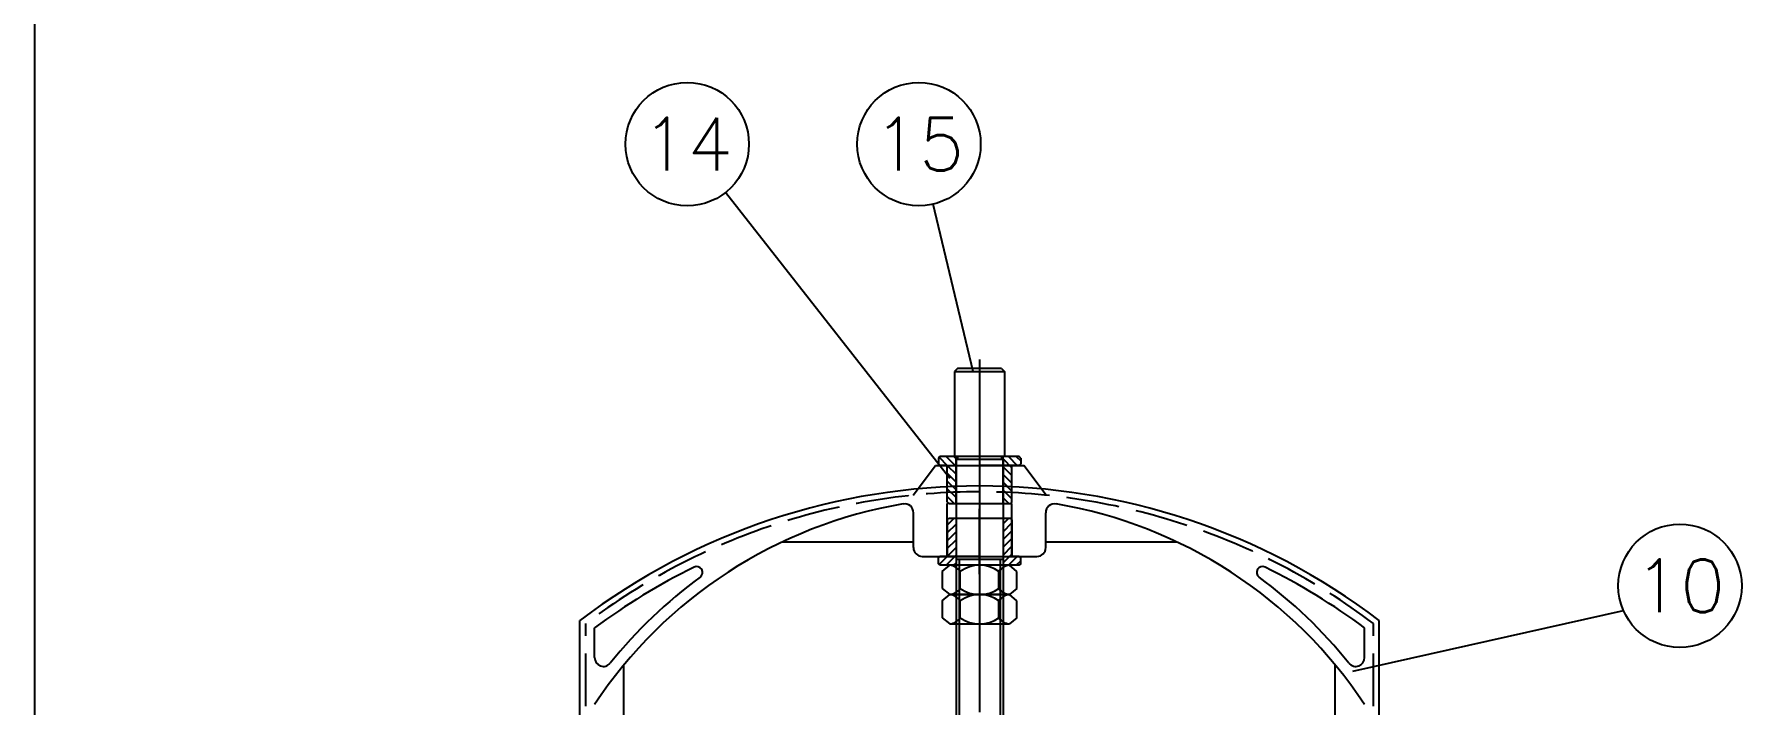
# Model space of a CAD drawing. Extents: x 66 to 2307, y 60 to 1695.
# Drawn here: x 66 to 652, y 814 to 1042 of the extents above; entities that cross this region are included whole.
import ezdxf
from ezdxf.enums import TextEntityAlignment as Align

# ---------------------------------------------------------------- set-up
doc = ezdxf.new("R2010")
doc.units = 0
doc.header["$LTSCALE"] = 6
doc.header["$MEASUREMENT"] = 0
for name, pattern in [('CENTER', [22, 20, -1, 0, -1]), ('DASHED', [4, 3, -1]), ('HATCH', [200000, 200000, 0]), ('THIN', [200000, 200000, 0])]:
    doc.linetypes.add(name, pattern=pattern)
doc.layers.get('0').update_dxf_attribs({"linetype": 'CONTINUOUS'})
for name, color, linetype in [('2-RING', 6, 'CONTINUOUS'), ('5-8UNC', 3, 'CONTINUOUS'), ('BALLBOM', 2, 'CONTINUOUS'), ('BORDER', 7, 'CONTINUOUS'), ('DOOR', 2, 'CONTINUOUS'), ('L-SCREW', 4, 'CONTINUOUS'), ('M-PLAN', 1, 'CONTINUOUS')]:
    doc.layers.add(name, color=color, linetype=linetype)
doc.styles.add('CHINA', font='romans.shx', dxfattribs={"bigfont": 'chineset.shx'})

# ---------------------------------------------------------------- blocks, each defined once
blk = doc.blocks.new('A3HOR')
blk.add_lwpolyline([(-186.5, -155), (186.5, -155), (186.5, 117), (-186.5, 117), (-186.5, -155)])
at = {"color": 2, "linetype": 'CONTINUOUS', "style": 'CHINA'}
for height, p in [(2.8, (174.171, -123.786)), (3.5, (58.26, -126.912)), (2.8, (94.894, -126.918)), (2.8, (132.057, -126.753)), (3.5, (58.26, -132.912)), (2.8, (94.894, -132.931)), (2.8, (132.057, -132.529)), (3, (174.18, -132.515)), (2.8, (132.057, -138.546)), (2.8, (174.171, -138.67)), (5.2, (67.5, -145.25)), (2.8, (174.171, -148.002)), (2.8, (132.022, -151.367))]:
    blk.add_attdef('***', text='', height=height, dxfattribs=at).set_placement(p, align=Align.MIDDLE)
blk = doc.blocks.new('*X2')
at = {"color": 0, "linetype": 'HATCH'}
for p, q in [((1421.42, 106.21), (1422.93, 107.71)), ((1421.42, 103.55), (1424.42, 106.55)), ((1422.24, 101.71), (1425.24, 104.71)), ((1424.89, 101.71), (1427.89, 104.71)), ((1427.54, 101.71), (1430.54, 104.71)), ((1430.19, 101.71), (1433.19, 104.71)), ((1432.84, 101.71), (1435.84, 104.71)), ((1435.49, 101.71), (1437.42, 103.64)), ((1421.42, 84.99), (1422.15, 85.71)), ((1421.42, 82.34), (1424.8, 85.71)), ((1421.69, 79.95), (1424.42, 82.69)), ((1424.45, 82.71), (1427.45, 85.71)), ((1427.1, 82.71), (1430.1, 85.71)), ((1429.75, 82.71), (1432.75, 85.71)), ((1432.4, 82.71), (1435.4, 85.71)), ((1435.06, 82.71), (1437.42, 85.08))]:
    blk.add_line(p, q, dxfattribs=at)

msp = doc.modelspace()

# ---------------------------------------------------------------- linework, layer by layer
at = {"layer": '2-RING'}
for p, q in [((374.42, 898.39), (373.92, 897.89)), ((373.92, 897.89), (373.92, 895.89)), ((387.92, 898.39), (374.42, 898.39)), ((401.42, 898.39), (387.92, 898.39)), ((401.92, 897.89), (401.42, 898.39)), ((401.92, 897.89), (401.92, 895.89)), ((373.92, 895.89), (374.42, 895.39)), ((376.92, 895.39), (374.42, 895.39)), ((376.92, 882.89), (376.92, 895.39)), ((401.42, 895.39), (387.92, 895.39)), ((398.92, 882.89), (398.92, 895.39)), ((401.42, 895.39), (398.92, 895.39)), ((401.92, 895.89), (401.42, 895.39)), ((376.92, 882.89), (377.42, 882.39)), ((377.42, 882.39), (387.92, 882.39)), ((387.92, 882.39), (398.42, 882.39)), ((398.92, 882.89), (398.42, 882.39)), ((376.92, 876.89), (377.42, 877.39)), ((376.92, 876.89), (376.92, 864.39)), ((377.42, 877.39), (387.92, 877.39)), ((387.92, 877.39), (398.42, 877.39)), ((398.92, 876.89), (398.42, 877.39)), ((398.92, 876.89), (398.92, 864.39)), ((373.92, 863.89), (374.42, 864.39)), ((373.92, 861.89), (373.92, 863.89)), ((374.42, 861.39), (373.92, 861.89)), ((387.92, 864.39), (374.42, 864.39)), ((376.92, 864.39), (374.42, 864.39)), ((387.92, 861.39), (374.42, 861.39)), ((401.42, 861.39), (387.92, 861.39)), ((401.42, 864.39), (398.92, 864.39)), ((401.92, 863.89), (401.42, 864.39)), ((401.92, 861.89), (401.42, 861.39)), ((401.92, 861.89), (401.92, 863.89))]:
    msp.add_line(p, q, dxfattribs=at)
at = {"layer": '2-RING', "linetype": 'CONTINUOUS'}
for p, q in [((379.92, 882.39), (379.92, 898.39)), ((395.92, 882.39), (395.92, 898.39)), ((379.92, 877.39), (379.92, 861.39)), ((395.92, 877.39), (395.92, 861.39))]:
    msp.add_line(p, q, dxfattribs=at)
at = {"layer": '2-RING', "linetype": 'CENTER'}
for p, q in [((387.92, 901.43), (387.92, 879.21)), ((387.92, 858.35), (387.92, 880.57))]:
    msp.add_line(p, q, dxfattribs=at)
at = {"layer": '5-8UNC', "linetype": 'CONTINUOUS'}
for p, q in [((375.22, 859.3), (377.77, 861.39)), ((398.06, 861.39), (377.77, 861.39)), ((400.62, 859.3), (398.06, 861.39)), ((375.22, 859.3), (375.22, 853.48)), ((381.32, 853.48), (381.32, 859.3)), ((394.51, 853.48), (394.51, 859.3)), ((400.62, 853.48), (400.62, 859.3)), ((375.22, 853.48), (377.77, 851.39)), ((375.22, 849.3), (377.77, 851.39)), ((398.06, 851.39), (377.77, 851.39)), ((377.77, 851.39), (398.06, 851.39)), ((400.62, 853.48), (398.06, 851.39)), ((400.62, 849.3), (398.06, 851.39)), ((375.22, 849.3), (375.22, 843.48)), ((381.32, 843.48), (381.32, 849.3)), ((394.51, 843.48), (394.51, 849.3)), ((400.62, 843.48), (400.62, 849.3)), ((375.22, 843.48), (377.77, 841.39)), ((377.77, 841.39), (398.06, 841.39)), ((400.62, 843.48), (398.06, 841.39))]:
    msp.add_line(p, q, dxfattribs=at)
for centre, radius, start, end in [((377.19, 856.34), 5.08, 35.63837, 83.38096), ((387.92, 849.92), 11.47, 54.89793, 125.10207), ((398.64, 856.34), 5.08, 96.61904, 144.36163), ((381.32, 859.3), 1.4210854715202e-14, 250.20414, 0), ((377.19, 856.44), 5.08, 276.61904, 324.36163), ((377.19, 846.34), 5.08, 35.63837, 83.38096), ((387.92, 862.87), 11.47, 234.89793, 305.10207), ((387.92, 839.92), 11.47, 54.89793, 125.10207), ((398.64, 856.44), 5.08, 215.63837, 263.38096), ((398.64, 846.34), 5.08, 96.61904, 144.36163), ((381.32, 849.3), 1.4210854715202e-14, 250.20414, 0), ((377.19, 846.44), 5.08, 276.61904, 324.36163), ((387.92, 852.87), 11.47, 234.89793, 305.10207), ((398.64, 846.44), 5.08, 215.63837, 263.38096)]:
    msp.add_arc(centre, radius, start, end, dxfattribs=at)
at = {"layer": 'BALLBOM', "color": 2, "linetype": 'CONTINUOUS'}
for p, q in [((377.74, 890.97), (301.41, 988.25)), ((385.78, 927.39), (372.16, 984.35)), ((514.9, 825.36), (606.97, 845.95))]:
    msp.add_line(p, q, dxfattribs=at)
for centre in [(288.45, 1004.77), (367.28, 1004.77), (626.21, 854.38)]:
    msp.add_circle(centre, 21, dxfattribs=at)
at = {"layer": 'DOOR'}
for p, q in [((365.3, 885.24), (372.92, 895.39)), ((372.92, 895.39), (402.92, 895.39)), ((410.53, 885.24), (402.92, 895.39)), ((365.42, 867.39), (365.42, 879.28)), ((410.42, 867.39), (410.42, 879.28)), ((320.91, 869.39), (365.42, 869.39)), ((410.42, 869.39), (454.92, 869.39)), ((368.42, 864.39), (407.42, 864.39)), ((251.92, 467.39), (251.92, 842.56)), ((256.92, 829.94), (256.92, 840.06)), ((518.92, 829.94), (518.92, 840.06)), ((523.92, 497.39), (523.92, 842.56)), ((266.92, 750.69), (266.92, 827.45)), ((508.92, 750.69), (508.92, 827.45))]:
    msp.add_line(p, q, dxfattribs=at)
at = {"layer": 'DOOR', "linetype": 'DASHED'}
for p, q in [((253.92, 501.39), (253.92, 841.56)), ((521.92, 501.39), (521.92, 841.56))]:
    msp.add_line(p, q, dxfattribs=at)
at = {"layer": 'DOOR'}
for centre, radius, start, end in [((387.92, 663.71), 224.68, 52.74918, 127.25082), ((387.92, 727.4), 157.01, 99.53068, 146.54843), ((362.42, 879.28), 3, 0, 99.53068), ((413.42, 879.28), 3, 80.46932, 180), ((387.92, 727.4), 157.01, 33.45157, 80.46932), ((368.42, 867.39), 3, 180, 270), ((407.42, 867.39), 3, 270, 0), ((387.92, 663.71), 219.68, 116.24267, 126.60693), ((387.92, 727.4), 161.01, 126.19082, 141.30174), ((291.66, 858.96), 2, 306.19082, 116.24267), ((484.17, 858.96), 2, 63.75733, 233.80918), ((387.92, 727.4), 161.01, 38.69826, 53.80918), ((387.92, 663.71), 219.68, 53.39307, 63.75733), ((259.92, 829.94), 3, 180, 321.30174), ((515.92, 829.94), 3, 218.69826, 0)]:
    msp.add_arc(centre, radius, start, end, dxfattribs=at)
at = {"layer": 'DOOR', "linetype": 'DASHED'}
msp.add_arc((387.92, 663.71), 222.68, 53.00392, 126.99608, dxfattribs=at)
at = {"layer": 'L-SCREW'}
for p, q in [((380.42, 928.39), (379.42, 927.39)), ((379.42, 927.39), (396.42, 927.39)), ((379.42, 927.39), (379.42, 898.39)), ((395.42, 928.39), (380.42, 928.39)), ((395.42, 928.39), (396.42, 927.39)), ((396.42, 927.39), (396.42, 898.39)), ((396.42, 898.39), (379.42, 898.39)), ((379.92, 897.39), (379.92, 719.39)), ((395.92, 897.39), (379.92, 897.39)), ((380.42, 898.39), (380.42, 897.39)), ((395.42, 898.39), (395.42, 897.39)), ((395.92, 897.39), (395.92, 719.39)), ((395.92, 863.39), (379.92, 863.39))]:
    msp.add_line(p, q, dxfattribs=at)
at = {"layer": 'L-SCREW', "linetype": 'CENTER'}
msp.add_line((387.92, 931.39), (387.92, 715.39), dxfattribs=at)
at = {"layer": 'L-SCREW', "linetype": 'THIN'}
for p, q in [((380.92, 863.39), (380.92, 719.39)), ((394.92, 863.39), (394.92, 719.39))]:
    msp.add_line(p, q, dxfattribs=at)
at = {"layer": 'M-PLAN', "linetype": 'DASHED'}
for p, q in [((376.92, 864.42), (376.92, 895.39)), ((398.92, 864.39), (398.92, 895.39))]:
    msp.add_line(p, q, dxfattribs=at)

# ---------------------------------------------------------------- block references
at = {"layer": '2-RING', "linetype": 'HATCH', "rotation": 270}
msp.add_blockref('*X2', (294.2, 2319.82), dxfattribs=at)
at = {"layer": '2-RING', "linetype": 'HATCH', "xscale": -1, "rotation": 270}
msp.add_blockref('*X2', (294.2, -560.03), dxfattribs=at)
at = {"layer": 'BORDER', "color": 7, "linetype": 'CONTINUOUS', "xscale": 6, "yscale": 6, "zscale": 6}
msp.add_blockref('A3HOR', (1185.34, 992.51), dxfattribs=at)

# ---------------------------------------------------------------- texts
at = {"layer": 'BALLBOM', "color": 2, "linetype": 'CONTINUOUS', "style": 'CHINA'}
for s, p in [('14', (288.45, 1004.77)), ('15', (367.28, 1004.77)), ('10', (626.21, 854.38))]:
    msp.add_text(s, height=18, dxfattribs=at).set_placement(p, align=Align.MIDDLE)

doc.saveas('drawing.dxf')
